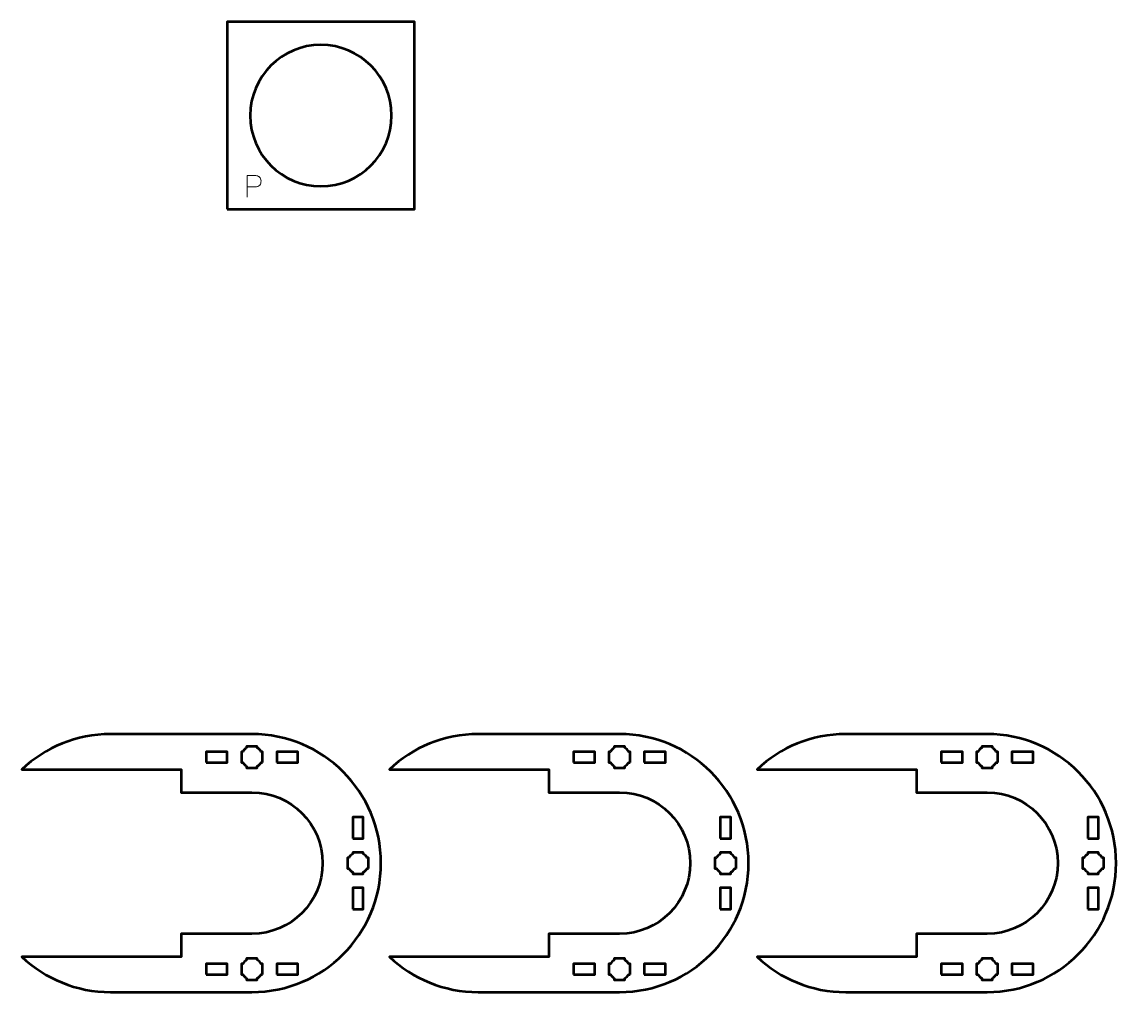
# Model space of a CAD drawing. Header units: centimetres. Extents: x -211 to 242, y -245 to 228.
# Drawn here: x -62.46 to -31.5, y -154.8 to -127.35 of the extents above; entities that cross this region are included whole.
import ezdxf

# ---------------------------------------------------------------- set-up
doc = ezdxf.new("R2010")
doc.units = ezdxf.units.CM
doc.header["$MEASUREMENT"] = 0
doc.layers.add('Layer 1', color=7, linetype='Continuous')

msp = doc.modelspace()

# ---------------------------------------------------------------- linework, layer by layer
at = {"layer": 'Layer 1', "color": 250, "lineweight": 53}
msp.add_lwpolyline([(-56.65002, -132.65002), (-51.35002, -132.65002), (-51.35002, -127.35002), (-56.65002, -127.35002), (-56.65002, -132.65002)], close=True, dxfattribs=at)
for points, knots in [([(-54.00001, -128), (-52.89562, -128), (-52, -128.89563), (-52, -130.00001), (-52, -130.00001), (-52, -131.1044), (-52.89562, -132.00001), (-54.00001, -132.00001), (-54.00001, -132.00001), (-55.10439, -132.00001), (-56, -131.1044), (-56, -130.00001), (-56, -130.00001), (-56, -128.89563), (-55.10439, -128), (-54.00001, -128)], [0, 0, 0, 0, 0.25, 0.25, 0.25, 0.25, 0.5, 0.5, 0.5, 0.5, 0.75, 0.75, 0.75, 0.75, 1, 1, 1, 1]), ([(-55.94999, -147.49999), (-53.93451, -147.49999), (-52.3, -149.13449), (-52.3, -151.14996), (-52.3, -151.14996), (-52.3, -153.16548), (-53.93451, -154.79999), (-55.94999, -154.79999), (-55.94999, -154.79999), (-55.94999, -154.79999), (-59.94997, -154.79999), (-59.94997, -154.79999), (-59.94997, -154.79999), (-60.92201, -154.79999), (-61.80535, -154.41973), (-62.45954, -153.79999), (-62.45954, -153.79999), (-62.45954, -153.79999), (-57.95, -153.79999), (-57.95, -153.79999), (-57.95, -153.79999), (-57.95, -153.79999), (-57.95, -153.14999), (-57.95, -153.14999), (-57.95, -153.14999), (-57.95, -153.14999), (-55.95001, -153.15), (-55.95001, -153.15), (-55.95001, -153.15), (-54.84562, -153.15001), (-53.95002, -152.25441), (-53.95002, -151.15), (-53.95002, -151.15), (-53.95003, -150.04561), (-54.84562, -149.15002), (-55.95, -149.15), (-55.95, -149.15), (-55.95, -149.15), (-57.95, -149.14999), (-57.95, -149.14999), (-57.95, -149.14999), (-57.95, -149.14999), (-57.95, -148.49999), (-57.95, -148.49999), (-57.95, -148.49999), (-57.95, -148.49999), (-62.45955, -148.49999), (-62.45955, -148.49999), (-62.45955, -148.49999), (-61.80536, -147.88026), (-60.92202, -147.49999), (-59.94997, -147.49999), (-59.94997, -147.49999), (-59.94997, -147.49999), (-55.94999, -147.49999), (-55.94999, -147.49999)], [0, 0, 0, 0, 0.07142857, 0.07142857, 0.07142857, 0.07142857, 0.14285714, 0.14285714, 0.14285714, 0.14285714, 0.21428571, 0.21428571, 0.21428571, 0.21428571, 0.28571429, 0.28571429, 0.28571429, 0.28571429, 0.35714286, 0.35714286, 0.35714286, 0.35714286, 0.42857143, 0.42857143, 0.42857143, 0.42857143, 0.5, 0.5, 0.5, 0.5, 0.57142857, 0.57142857, 0.57142857, 0.57142857, 0.64285714, 0.64285714, 0.64285714, 0.64285714, 0.71428571, 0.71428571, 0.71428571, 0.71428571, 0.78571429, 0.78571429, 0.78571429, 0.78571429, 0.85714286, 0.85714286, 0.85714286, 0.85714286, 0.92857143, 0.92857143, 0.92857143, 0.92857143, 1, 1, 1, 1]), ([(-45.54999, -147.49999), (-43.53451, -147.49999), (-41.9, -149.13449), (-41.9, -151.14996), (-41.9, -151.14996), (-41.9, -153.16548), (-43.53451, -154.79999), (-45.54999, -154.79999), (-45.54999, -154.79999), (-45.54999, -154.79999), (-49.54997, -154.79999), (-49.54997, -154.79999), (-49.54997, -154.79999), (-50.52201, -154.79999), (-51.40535, -154.41973), (-52.05954, -153.79999), (-52.05954, -153.79999), (-52.05954, -153.79999), (-47.55, -153.79999), (-47.55, -153.79999), (-47.55, -153.79999), (-47.55, -153.79999), (-47.55, -153.14999), (-47.55, -153.14999), (-47.55, -153.14999), (-47.55, -153.14999), (-45.55001, -153.15), (-45.55001, -153.15), (-45.55001, -153.15), (-44.44562, -153.15001), (-43.55002, -152.25441), (-43.55002, -151.15), (-43.55002, -151.15), (-43.55003, -150.04561), (-44.44562, -149.15002), (-45.55, -149.15), (-45.55, -149.15), (-45.55, -149.15), (-47.55, -149.14999), (-47.55, -149.14999), (-47.55, -149.14999), (-47.55, -149.14999), (-47.55, -148.49999), (-47.55, -148.49999), (-47.55, -148.49999), (-47.55, -148.49999), (-52.05955, -148.49999), (-52.05955, -148.49999), (-52.05955, -148.49999), (-51.40536, -147.88026), (-50.52202, -147.49999), (-49.54997, -147.49999), (-49.54997, -147.49999), (-49.54997, -147.49999), (-45.54999, -147.49999), (-45.54999, -147.49999)], [0, 0, 0, 0, 0.07142857, 0.07142857, 0.07142857, 0.07142857, 0.14285714, 0.14285714, 0.14285714, 0.14285714, 0.21428571, 0.21428571, 0.21428571, 0.21428571, 0.28571429, 0.28571429, 0.28571429, 0.28571429, 0.35714286, 0.35714286, 0.35714286, 0.35714286, 0.42857143, 0.42857143, 0.42857143, 0.42857143, 0.5, 0.5, 0.5, 0.5, 0.57142857, 0.57142857, 0.57142857, 0.57142857, 0.64285714, 0.64285714, 0.64285714, 0.64285714, 0.71428571, 0.71428571, 0.71428571, 0.71428571, 0.78571429, 0.78571429, 0.78571429, 0.78571429, 0.85714286, 0.85714286, 0.85714286, 0.85714286, 0.92857143, 0.92857143, 0.92857143, 0.92857143, 1, 1, 1, 1]), ([(-35.14999, -147.49999), (-33.13451, -147.49999), (-31.5, -149.13449), (-31.5, -151.14996), (-31.5, -151.14996), (-31.5, -153.16548), (-33.13451, -154.79999), (-35.14999, -154.79999), (-35.14999, -154.79999), (-35.14999, -154.79999), (-39.14997, -154.79999), (-39.14997, -154.79999), (-39.14997, -154.79999), (-40.12201, -154.79999), (-41.00535, -154.41973), (-41.65954, -153.79999), (-41.65954, -153.79999), (-41.65954, -153.79999), (-37.15, -153.79999), (-37.15, -153.79999), (-37.15, -153.79999), (-37.15, -153.79999), (-37.15, -153.14999), (-37.15, -153.14999), (-37.15, -153.14999), (-37.15, -153.14999), (-35.15001, -153.15), (-35.15001, -153.15), (-35.15001, -153.15), (-34.04562, -153.15001), (-33.15002, -152.25441), (-33.15002, -151.15), (-33.15002, -151.15), (-33.15003, -150.04561), (-34.04562, -149.15002), (-35.15, -149.15), (-35.15, -149.15), (-35.15, -149.15), (-37.15, -149.14999), (-37.15, -149.14999), (-37.15, -149.14999), (-37.15, -149.14999), (-37.15, -148.49999), (-37.15, -148.49999), (-37.15, -148.49999), (-37.15, -148.49999), (-41.65955, -148.49999), (-41.65955, -148.49999), (-41.65955, -148.49999), (-41.00536, -147.88026), (-40.12202, -147.49999), (-39.14997, -147.49999), (-39.14997, -147.49999), (-39.14997, -147.49999), (-35.14999, -147.49999), (-35.14999, -147.49999)], [0, 0, 0, 0, 0.07142857, 0.07142857, 0.07142857, 0.07142857, 0.14285714, 0.14285714, 0.14285714, 0.14285714, 0.21428571, 0.21428571, 0.21428571, 0.21428571, 0.28571429, 0.28571429, 0.28571429, 0.28571429, 0.35714286, 0.35714286, 0.35714286, 0.35714286, 0.42857143, 0.42857143, 0.42857143, 0.42857143, 0.5, 0.5, 0.5, 0.5, 0.57142857, 0.57142857, 0.57142857, 0.57142857, 0.64285714, 0.64285714, 0.64285714, 0.64285714, 0.71428571, 0.71428571, 0.71428571, 0.71428571, 0.78571429, 0.78571429, 0.78571429, 0.78571429, 0.85714286, 0.85714286, 0.85714286, 0.85714286, 0.92857143, 0.92857143, 0.92857143, 0.92857143, 1, 1, 1, 1]), ([(-55.64996, -148.3), (-55.64996, -148.3), (-55.69014, -148.3), (-55.69014, -148.3), (-55.69014, -148.3), (-55.71647, -148.34554), (-55.75442, -148.3835), (-55.79995, -148.40985), (-55.79995, -148.40985), (-55.79995, -148.40985), (-55.79995, -148.45), (-55.79995, -148.45), (-55.79995, -148.45), (-55.79995, -148.45), (-55.94847, -148.45), (-55.94847, -148.45), (-55.94847, -148.45), (-55.94847, -148.45), (-55.95002, -148.45002), (-55.95002, -148.45002), (-55.95002, -148.45002), (-55.95002, -148.45002), (-55.95157, -148.45), (-55.95157, -148.45), (-55.95157, -148.45), (-55.95157, -148.45), (-56.09996, -148.45), (-56.09996, -148.45), (-56.09996, -148.45), (-56.09996, -148.45), (-56.09996, -148.4099), (-56.09996, -148.4099), (-56.09996, -148.4099), (-56.14553, -148.38355), (-56.18353, -148.34556), (-56.20989, -148.3), (-56.20989, -148.3), (-56.20989, -148.3), (-56.24997, -148.3), (-56.24997, -148.3), (-56.24997, -148.3), (-56.24997, -148.3), (-56.24997, -148.15466), (-56.24997, -148.15466), (-56.24997, -148.15466), (-56.24997, -148.15466), (-56.25003, -148.15002), (-56.25003, -148.15002), (-56.25003, -148.15002), (-56.25003, -148.15002), (-56.24997, -148.14537), (-56.24997, -148.14537), (-56.24997, -148.14537), (-56.24997, -148.14537), (-56.24997, -147.99999), (-56.24997, -147.99999), (-56.24997, -147.99999), (-56.24997, -147.99999), (-56.20989, -147.99999), (-56.20989, -147.99999), (-56.20989, -147.99999), (-56.18353, -147.95442), (-56.14553, -147.91645), (-56.09996, -147.89011), (-56.09996, -147.89011), (-56.09996, -147.89011), (-56.09996, -147.84999), (-56.09996, -147.84999), (-56.09996, -147.84999), (-56.09996, -147.84999), (-55.79995, -147.84999), (-55.79995, -147.84999), (-55.79995, -147.84999), (-55.79995, -147.84999), (-55.79995, -147.89016), (-55.79995, -147.89016), (-55.79995, -147.89016), (-55.75442, -147.9165), (-55.71647, -147.95446), (-55.69014, -147.99999), (-55.69014, -147.99999), (-55.69014, -147.99999), (-55.64996, -147.99999), (-55.64996, -147.99999), (-55.64996, -147.99999), (-55.64996, -147.99999), (-55.64996, -148.3), (-55.64996, -148.3)], [0, 0, 0, 0, 0.04545455, 0.04545455, 0.04545455, 0.04545455, 0.09090909, 0.09090909, 0.09090909, 0.09090909, 0.13636364, 0.13636364, 0.13636364, 0.13636364, 0.18181818, 0.18181818, 0.18181818, 0.18181818, 0.22727273, 0.22727273, 0.22727273, 0.22727273, 0.27272727, 0.27272727, 0.27272727, 0.27272727, 0.31818182, 0.31818182, 0.31818182, 0.31818182, 0.36363636, 0.36363636, 0.36363636, 0.36363636, 0.40909091, 0.40909091, 0.40909091, 0.40909091, 0.45454545, 0.45454545, 0.45454545, 0.45454545, 0.5, 0.5, 0.5, 0.5, 0.54545455, 0.54545455, 0.54545455, 0.54545455, 0.59090909, 0.59090909, 0.59090909, 0.59090909, 0.63636364, 0.63636364, 0.63636364, 0.63636364, 0.68181818, 0.68181818, 0.68181818, 0.68181818, 0.72727273, 0.72727273, 0.72727273, 0.72727273, 0.77272727, 0.77272727, 0.77272727, 0.77272727, 0.81818182, 0.81818182, 0.81818182, 0.81818182, 0.86363636, 0.86363636, 0.86363636, 0.86363636, 0.90909091, 0.90909091, 0.90909091, 0.90909091, 0.95454545, 0.95454545, 0.95454545, 0.95454545, 1, 1, 1, 1]), ([(-45.24996, -148.3), (-45.24996, -148.3), (-45.29014, -148.3), (-45.29014, -148.3), (-45.29014, -148.3), (-45.31647, -148.34554), (-45.35442, -148.3835), (-45.39995, -148.40985), (-45.39995, -148.40985), (-45.39995, -148.40985), (-45.39995, -148.45), (-45.39995, -148.45), (-45.39995, -148.45), (-45.39995, -148.45), (-45.54847, -148.45), (-45.54847, -148.45), (-45.54847, -148.45), (-45.54847, -148.45), (-45.55002, -148.45002), (-45.55002, -148.45002), (-45.55002, -148.45002), (-45.55002, -148.45002), (-45.55157, -148.45), (-45.55157, -148.45), (-45.55157, -148.45), (-45.55157, -148.45), (-45.69996, -148.45), (-45.69996, -148.45), (-45.69996, -148.45), (-45.69996, -148.45), (-45.69996, -148.4099), (-45.69996, -148.4099), (-45.69996, -148.4099), (-45.74553, -148.38355), (-45.78353, -148.34556), (-45.80989, -148.3), (-45.80989, -148.3), (-45.80989, -148.3), (-45.84997, -148.3), (-45.84997, -148.3), (-45.84997, -148.3), (-45.84997, -148.3), (-45.84997, -148.15466), (-45.84997, -148.15466), (-45.84997, -148.15466), (-45.84997, -148.15466), (-45.85003, -148.15002), (-45.85003, -148.15002), (-45.85003, -148.15002), (-45.85003, -148.15002), (-45.84997, -148.14537), (-45.84997, -148.14537), (-45.84997, -148.14537), (-45.84997, -148.14537), (-45.84997, -147.99999), (-45.84997, -147.99999), (-45.84997, -147.99999), (-45.84997, -147.99999), (-45.80989, -147.99999), (-45.80989, -147.99999), (-45.80989, -147.99999), (-45.78353, -147.95442), (-45.74553, -147.91645), (-45.69996, -147.89011), (-45.69996, -147.89011), (-45.69996, -147.89011), (-45.69996, -147.84999), (-45.69996, -147.84999), (-45.69996, -147.84999), (-45.69996, -147.84999), (-45.39995, -147.84999), (-45.39995, -147.84999), (-45.39995, -147.84999), (-45.39995, -147.84999), (-45.39995, -147.89016), (-45.39995, -147.89016), (-45.39995, -147.89016), (-45.35442, -147.9165), (-45.31647, -147.95446), (-45.29014, -147.99999), (-45.29014, -147.99999), (-45.29014, -147.99999), (-45.24996, -147.99999), (-45.24996, -147.99999), (-45.24996, -147.99999), (-45.24996, -147.99999), (-45.24996, -148.3), (-45.24996, -148.3)], [0, 0, 0, 0, 0.04545455, 0.04545455, 0.04545455, 0.04545455, 0.09090909, 0.09090909, 0.09090909, 0.09090909, 0.13636364, 0.13636364, 0.13636364, 0.13636364, 0.18181818, 0.18181818, 0.18181818, 0.18181818, 0.22727273, 0.22727273, 0.22727273, 0.22727273, 0.27272727, 0.27272727, 0.27272727, 0.27272727, 0.31818182, 0.31818182, 0.31818182, 0.31818182, 0.36363636, 0.36363636, 0.36363636, 0.36363636, 0.40909091, 0.40909091, 0.40909091, 0.40909091, 0.45454545, 0.45454545, 0.45454545, 0.45454545, 0.5, 0.5, 0.5, 0.5, 0.54545455, 0.54545455, 0.54545455, 0.54545455, 0.59090909, 0.59090909, 0.59090909, 0.59090909, 0.63636364, 0.63636364, 0.63636364, 0.63636364, 0.68181818, 0.68181818, 0.68181818, 0.68181818, 0.72727273, 0.72727273, 0.72727273, 0.72727273, 0.77272727, 0.77272727, 0.77272727, 0.77272727, 0.81818182, 0.81818182, 0.81818182, 0.81818182, 0.86363636, 0.86363636, 0.86363636, 0.86363636, 0.90909091, 0.90909091, 0.90909091, 0.90909091, 0.95454545, 0.95454545, 0.95454545, 0.95454545, 1, 1, 1, 1]), ([(-34.84996, -148.3), (-34.84996, -148.3), (-34.89014, -148.3), (-34.89014, -148.3), (-34.89014, -148.3), (-34.91647, -148.34554), (-34.95442, -148.3835), (-34.99995, -148.40985), (-34.99995, -148.40985), (-34.99995, -148.40985), (-34.99995, -148.45), (-34.99995, -148.45), (-34.99995, -148.45), (-34.99995, -148.45), (-35.14847, -148.45), (-35.14847, -148.45), (-35.14847, -148.45), (-35.14847, -148.45), (-35.15002, -148.45002), (-35.15002, -148.45002), (-35.15002, -148.45002), (-35.15002, -148.45002), (-35.15157, -148.45), (-35.15157, -148.45), (-35.15157, -148.45), (-35.15157, -148.45), (-35.29996, -148.45), (-35.29996, -148.45), (-35.29996, -148.45), (-35.29996, -148.45), (-35.29996, -148.4099), (-35.29996, -148.4099), (-35.29996, -148.4099), (-35.34553, -148.38355), (-35.38353, -148.34556), (-35.40989, -148.3), (-35.40989, -148.3), (-35.40989, -148.3), (-35.44997, -148.3), (-35.44997, -148.3), (-35.44997, -148.3), (-35.44997, -148.3), (-35.44997, -148.15466), (-35.44997, -148.15466), (-35.44997, -148.15466), (-35.44997, -148.15466), (-35.45003, -148.15002), (-35.45003, -148.15002), (-35.45003, -148.15002), (-35.45003, -148.15002), (-35.44997, -148.14537), (-35.44997, -148.14537), (-35.44997, -148.14537), (-35.44997, -148.14537), (-35.44997, -147.99999), (-35.44997, -147.99999), (-35.44997, -147.99999), (-35.44997, -147.99999), (-35.40989, -147.99999), (-35.40989, -147.99999), (-35.40989, -147.99999), (-35.38353, -147.95442), (-35.34553, -147.91645), (-35.29996, -147.89011), (-35.29996, -147.89011), (-35.29996, -147.89011), (-35.29996, -147.84999), (-35.29996, -147.84999), (-35.29996, -147.84999), (-35.29996, -147.84999), (-34.99995, -147.84999), (-34.99995, -147.84999), (-34.99995, -147.84999), (-34.99995, -147.84999), (-34.99995, -147.89016), (-34.99995, -147.89016), (-34.99995, -147.89016), (-34.95442, -147.9165), (-34.91647, -147.95446), (-34.89014, -147.99999), (-34.89014, -147.99999), (-34.89014, -147.99999), (-34.84996, -147.99999), (-34.84996, -147.99999), (-34.84996, -147.99999), (-34.84996, -147.99999), (-34.84996, -148.3), (-34.84996, -148.3)], [0, 0, 0, 0, 0.04545455, 0.04545455, 0.04545455, 0.04545455, 0.09090909, 0.09090909, 0.09090909, 0.09090909, 0.13636364, 0.13636364, 0.13636364, 0.13636364, 0.18181818, 0.18181818, 0.18181818, 0.18181818, 0.22727273, 0.22727273, 0.22727273, 0.22727273, 0.27272727, 0.27272727, 0.27272727, 0.27272727, 0.31818182, 0.31818182, 0.31818182, 0.31818182, 0.36363636, 0.36363636, 0.36363636, 0.36363636, 0.40909091, 0.40909091, 0.40909091, 0.40909091, 0.45454545, 0.45454545, 0.45454545, 0.45454545, 0.5, 0.5, 0.5, 0.5, 0.54545455, 0.54545455, 0.54545455, 0.54545455, 0.59090909, 0.59090909, 0.59090909, 0.59090909, 0.63636364, 0.63636364, 0.63636364, 0.63636364, 0.68181818, 0.68181818, 0.68181818, 0.68181818, 0.72727273, 0.72727273, 0.72727273, 0.72727273, 0.77272727, 0.77272727, 0.77272727, 0.77272727, 0.81818182, 0.81818182, 0.81818182, 0.81818182, 0.86363636, 0.86363636, 0.86363636, 0.86363636, 0.90909091, 0.90909091, 0.90909091, 0.90909091, 0.95454545, 0.95454545, 0.95454545, 0.95454545, 1, 1, 1, 1]), ([(-57.25001, -148.30008), (-57.25001, -148.30008), (-57.25001, -148.00008), (-57.25001, -148.00008), (-57.25001, -148.00008), (-57.25001, -148.00008), (-56.65, -148.00008), (-56.65, -148.00008), (-56.65, -148.00008), (-56.65, -148.00008), (-56.65, -148.30008), (-56.65, -148.30008), (-56.65, -148.30008), (-56.65, -148.30008), (-57.25001, -148.30008), (-57.25001, -148.30008)], [0, 0, 0, 0, 0.25, 0.25, 0.25, 0.25, 0.5, 0.5, 0.5, 0.5, 0.75, 0.75, 0.75, 0.75, 1, 1, 1, 1]), ([(-55.25004, -148.30008), (-55.25004, -148.30008), (-55.25004, -148.00008), (-55.25004, -148.00008), (-55.25004, -148.00008), (-55.25004, -148.00008), (-54.65004, -148.00008), (-54.65004, -148.00008), (-54.65004, -148.00008), (-54.65004, -148.00008), (-54.65004, -148.30008), (-54.65004, -148.30008), (-54.65004, -148.30008), (-54.65004, -148.30008), (-55.25004, -148.30008), (-55.25004, -148.30008)], [0, 0, 0, 0, 0.25, 0.25, 0.25, 0.25, 0.5, 0.5, 0.5, 0.5, 0.75, 0.75, 0.75, 0.75, 1, 1, 1, 1]), ([(-46.85001, -148.30008), (-46.85001, -148.30008), (-46.85001, -148.00008), (-46.85001, -148.00008), (-46.85001, -148.00008), (-46.85001, -148.00008), (-46.25, -148.00008), (-46.25, -148.00008), (-46.25, -148.00008), (-46.25, -148.00008), (-46.25, -148.30008), (-46.25, -148.30008), (-46.25, -148.30008), (-46.25, -148.30008), (-46.85001, -148.30008), (-46.85001, -148.30008)], [0, 0, 0, 0, 0.25, 0.25, 0.25, 0.25, 0.5, 0.5, 0.5, 0.5, 0.75, 0.75, 0.75, 0.75, 1, 1, 1, 1]), ([(-44.85004, -148.30008), (-44.85004, -148.30008), (-44.85004, -148.00008), (-44.85004, -148.00008), (-44.85004, -148.00008), (-44.85004, -148.00008), (-44.25004, -148.00008), (-44.25004, -148.00008), (-44.25004, -148.00008), (-44.25004, -148.00008), (-44.25004, -148.30008), (-44.25004, -148.30008), (-44.25004, -148.30008), (-44.25004, -148.30008), (-44.85004, -148.30008), (-44.85004, -148.30008)], [0, 0, 0, 0, 0.25, 0.25, 0.25, 0.25, 0.5, 0.5, 0.5, 0.5, 0.75, 0.75, 0.75, 0.75, 1, 1, 1, 1]), ([(-36.45001, -148.30008), (-36.45001, -148.30008), (-36.45001, -148.00008), (-36.45001, -148.00008), (-36.45001, -148.00008), (-36.45001, -148.00008), (-35.85, -148.00008), (-35.85, -148.00008), (-35.85, -148.00008), (-35.85, -148.00008), (-35.85, -148.30008), (-35.85, -148.30008), (-35.85, -148.30008), (-35.85, -148.30008), (-36.45001, -148.30008), (-36.45001, -148.30008)], [0, 0, 0, 0, 0.25, 0.25, 0.25, 0.25, 0.5, 0.5, 0.5, 0.5, 0.75, 0.75, 0.75, 0.75, 1, 1, 1, 1]), ([(-34.45004, -148.30008), (-34.45004, -148.30008), (-34.45004, -148.00008), (-34.45004, -148.00008), (-34.45004, -148.00008), (-34.45004, -148.00008), (-33.85004, -148.00008), (-33.85004, -148.00008), (-33.85004, -148.00008), (-33.85004, -148.00008), (-33.85004, -148.30008), (-33.85004, -148.30008), (-33.85004, -148.30008), (-33.85004, -148.30008), (-34.45004, -148.30008), (-34.45004, -148.30008)], [0, 0, 0, 0, 0.25, 0.25, 0.25, 0.25, 0.5, 0.5, 0.5, 0.5, 0.75, 0.75, 0.75, 0.75, 1, 1, 1, 1]), ([(-53.10009, -150.45003), (-53.10009, -150.45003), (-53.10009, -149.85003), (-53.10009, -149.85003), (-53.10009, -149.85003), (-53.10009, -149.85003), (-52.80009, -149.85003), (-52.80009, -149.85003), (-52.80009, -149.85003), (-52.80009, -149.85003), (-52.80009, -150.45003), (-52.80009, -150.45003), (-52.80009, -150.45003), (-52.80009, -150.45003), (-53.10009, -150.45003), (-53.10009, -150.45003)], [0, 0, 0, 0, 0.25, 0.25, 0.25, 0.25, 0.5, 0.5, 0.5, 0.5, 0.75, 0.75, 0.75, 0.75, 1, 1, 1, 1]), ([(-42.70009, -150.45003), (-42.70009, -150.45003), (-42.70009, -149.85003), (-42.70009, -149.85003), (-42.70009, -149.85003), (-42.70009, -149.85003), (-42.40009, -149.85003), (-42.40009, -149.85003), (-42.40009, -149.85003), (-42.40009, -149.85003), (-42.40009, -150.45003), (-42.40009, -150.45003), (-42.40009, -150.45003), (-42.40009, -150.45003), (-42.70009, -150.45003), (-42.70009, -150.45003)], [0, 0, 0, 0, 0.25, 0.25, 0.25, 0.25, 0.5, 0.5, 0.5, 0.5, 0.75, 0.75, 0.75, 0.75, 1, 1, 1, 1]), ([(-32.30009, -150.45003), (-32.30009, -150.45003), (-32.30009, -149.85003), (-32.30009, -149.85003), (-32.30009, -149.85003), (-32.30009, -149.85003), (-32.00009, -149.85003), (-32.00009, -149.85003), (-32.00009, -149.85003), (-32.00009, -149.85003), (-32.00009, -150.45003), (-32.00009, -150.45003), (-32.00009, -150.45003), (-32.00009, -150.45003), (-32.30009, -150.45003), (-32.30009, -150.45003)], [0, 0, 0, 0, 0.25, 0.25, 0.25, 0.25, 0.5, 0.5, 0.5, 0.5, 0.75, 0.75, 0.75, 0.75, 1, 1, 1, 1]), ([(-52.64996, -151.3), (-52.64996, -151.3), (-52.69014, -151.3), (-52.69014, -151.3), (-52.69014, -151.3), (-52.71647, -151.34554), (-52.75442, -151.3835), (-52.79995, -151.40985), (-52.79995, -151.40985), (-52.79995, -151.40985), (-52.79995, -151.45), (-52.79995, -151.45), (-52.79995, -151.45), (-52.79995, -151.45), (-52.94847, -151.45), (-52.94847, -151.45), (-52.94847, -151.45), (-52.94847, -151.45), (-52.95002, -151.45002), (-52.95002, -151.45002), (-52.95002, -151.45002), (-52.95002, -151.45002), (-52.95157, -151.45), (-52.95157, -151.45), (-52.95157, -151.45), (-52.95157, -151.45), (-53.09996, -151.45), (-53.09996, -151.45), (-53.09996, -151.45), (-53.09996, -151.45), (-53.09996, -151.4099), (-53.09996, -151.4099), (-53.09996, -151.4099), (-53.14553, -151.38355), (-53.18353, -151.34556), (-53.20989, -151.3), (-53.20989, -151.3), (-53.20989, -151.3), (-53.24997, -151.3), (-53.24997, -151.3), (-53.24997, -151.3), (-53.24997, -151.3), (-53.24997, -151.15466), (-53.24997, -151.15466), (-53.24997, -151.15466), (-53.24997, -151.15466), (-53.25003, -151.15002), (-53.25003, -151.15002), (-53.25003, -151.15002), (-53.25003, -151.15002), (-53.24997, -151.14537), (-53.24997, -151.14537), (-53.24997, -151.14537), (-53.24997, -151.14537), (-53.24997, -150.99999), (-53.24997, -150.99999), (-53.24997, -150.99999), (-53.24997, -150.99999), (-53.20989, -150.99999), (-53.20989, -150.99999), (-53.20989, -150.99999), (-53.18353, -150.95442), (-53.14553, -150.91645), (-53.09996, -150.89011), (-53.09996, -150.89011), (-53.09996, -150.89011), (-53.09996, -150.84999), (-53.09996, -150.84999), (-53.09996, -150.84999), (-53.09996, -150.84999), (-52.79995, -150.84999), (-52.79995, -150.84999), (-52.79995, -150.84999), (-52.79995, -150.84999), (-52.79995, -150.89016), (-52.79995, -150.89016), (-52.79995, -150.89016), (-52.75442, -150.9165), (-52.71647, -150.95446), (-52.69014, -150.99999), (-52.69014, -150.99999), (-52.69014, -150.99999), (-52.64996, -150.99999), (-52.64996, -150.99999), (-52.64996, -150.99999), (-52.64996, -150.99999), (-52.64996, -151.3), (-52.64996, -151.3)], [0, 0, 0, 0, 0.04545455, 0.04545455, 0.04545455, 0.04545455, 0.09090909, 0.09090909, 0.09090909, 0.09090909, 0.13636364, 0.13636364, 0.13636364, 0.13636364, 0.18181818, 0.18181818, 0.18181818, 0.18181818, 0.22727273, 0.22727273, 0.22727273, 0.22727273, 0.27272727, 0.27272727, 0.27272727, 0.27272727, 0.31818182, 0.31818182, 0.31818182, 0.31818182, 0.36363636, 0.36363636, 0.36363636, 0.36363636, 0.40909091, 0.40909091, 0.40909091, 0.40909091, 0.45454545, 0.45454545, 0.45454545, 0.45454545, 0.5, 0.5, 0.5, 0.5, 0.54545455, 0.54545455, 0.54545455, 0.54545455, 0.59090909, 0.59090909, 0.59090909, 0.59090909, 0.63636364, 0.63636364, 0.63636364, 0.63636364, 0.68181818, 0.68181818, 0.68181818, 0.68181818, 0.72727273, 0.72727273, 0.72727273, 0.72727273, 0.77272727, 0.77272727, 0.77272727, 0.77272727, 0.81818182, 0.81818182, 0.81818182, 0.81818182, 0.86363636, 0.86363636, 0.86363636, 0.86363636, 0.90909091, 0.90909091, 0.90909091, 0.90909091, 0.95454545, 0.95454545, 0.95454545, 0.95454545, 1, 1, 1, 1]), ([(-42.24996, -151.3), (-42.24996, -151.3), (-42.29014, -151.3), (-42.29014, -151.3), (-42.29014, -151.3), (-42.31647, -151.34554), (-42.35442, -151.3835), (-42.39995, -151.40985), (-42.39995, -151.40985), (-42.39995, -151.40985), (-42.39995, -151.45), (-42.39995, -151.45), (-42.39995, -151.45), (-42.39995, -151.45), (-42.54847, -151.45), (-42.54847, -151.45), (-42.54847, -151.45), (-42.54847, -151.45), (-42.55002, -151.45002), (-42.55002, -151.45002), (-42.55002, -151.45002), (-42.55002, -151.45002), (-42.55157, -151.45), (-42.55157, -151.45), (-42.55157, -151.45), (-42.55157, -151.45), (-42.69996, -151.45), (-42.69996, -151.45), (-42.69996, -151.45), (-42.69996, -151.45), (-42.69996, -151.4099), (-42.69996, -151.4099), (-42.69996, -151.4099), (-42.74553, -151.38355), (-42.78353, -151.34556), (-42.80989, -151.3), (-42.80989, -151.3), (-42.80989, -151.3), (-42.84997, -151.3), (-42.84997, -151.3), (-42.84997, -151.3), (-42.84997, -151.3), (-42.84997, -151.15466), (-42.84997, -151.15466), (-42.84997, -151.15466), (-42.84997, -151.15466), (-42.85003, -151.15002), (-42.85003, -151.15002), (-42.85003, -151.15002), (-42.85003, -151.15002), (-42.84997, -151.14537), (-42.84997, -151.14537), (-42.84997, -151.14537), (-42.84997, -151.14537), (-42.84997, -150.99999), (-42.84997, -150.99999), (-42.84997, -150.99999), (-42.84997, -150.99999), (-42.80989, -150.99999), (-42.80989, -150.99999), (-42.80989, -150.99999), (-42.78353, -150.95442), (-42.74553, -150.91645), (-42.69996, -150.89011), (-42.69996, -150.89011), (-42.69996, -150.89011), (-42.69996, -150.84999), (-42.69996, -150.84999), (-42.69996, -150.84999), (-42.69996, -150.84999), (-42.39995, -150.84999), (-42.39995, -150.84999), (-42.39995, -150.84999), (-42.39995, -150.84999), (-42.39995, -150.89016), (-42.39995, -150.89016), (-42.39995, -150.89016), (-42.35442, -150.9165), (-42.31647, -150.95446), (-42.29014, -150.99999), (-42.29014, -150.99999), (-42.29014, -150.99999), (-42.24996, -150.99999), (-42.24996, -150.99999), (-42.24996, -150.99999), (-42.24996, -150.99999), (-42.24996, -151.3), (-42.24996, -151.3)], [0, 0, 0, 0, 0.04545455, 0.04545455, 0.04545455, 0.04545455, 0.09090909, 0.09090909, 0.09090909, 0.09090909, 0.13636364, 0.13636364, 0.13636364, 0.13636364, 0.18181818, 0.18181818, 0.18181818, 0.18181818, 0.22727273, 0.22727273, 0.22727273, 0.22727273, 0.27272727, 0.27272727, 0.27272727, 0.27272727, 0.31818182, 0.31818182, 0.31818182, 0.31818182, 0.36363636, 0.36363636, 0.36363636, 0.36363636, 0.40909091, 0.40909091, 0.40909091, 0.40909091, 0.45454545, 0.45454545, 0.45454545, 0.45454545, 0.5, 0.5, 0.5, 0.5, 0.54545455, 0.54545455, 0.54545455, 0.54545455, 0.59090909, 0.59090909, 0.59090909, 0.59090909, 0.63636364, 0.63636364, 0.63636364, 0.63636364, 0.68181818, 0.68181818, 0.68181818, 0.68181818, 0.72727273, 0.72727273, 0.72727273, 0.72727273, 0.77272727, 0.77272727, 0.77272727, 0.77272727, 0.81818182, 0.81818182, 0.81818182, 0.81818182, 0.86363636, 0.86363636, 0.86363636, 0.86363636, 0.90909091, 0.90909091, 0.90909091, 0.90909091, 0.95454545, 0.95454545, 0.95454545, 0.95454545, 1, 1, 1, 1]), ([(-31.84996, -151.3), (-31.84996, -151.3), (-31.89014, -151.3), (-31.89014, -151.3), (-31.89014, -151.3), (-31.91647, -151.34554), (-31.95442, -151.3835), (-31.99995, -151.40985), (-31.99995, -151.40985), (-31.99995, -151.40985), (-31.99995, -151.45), (-31.99995, -151.45), (-31.99995, -151.45), (-31.99995, -151.45), (-32.14847, -151.45), (-32.14847, -151.45), (-32.14847, -151.45), (-32.14847, -151.45), (-32.15002, -151.45002), (-32.15002, -151.45002), (-32.15002, -151.45002), (-32.15002, -151.45002), (-32.15157, -151.45), (-32.15157, -151.45), (-32.15157, -151.45), (-32.15157, -151.45), (-32.29996, -151.45), (-32.29996, -151.45), (-32.29996, -151.45), (-32.29996, -151.45), (-32.29996, -151.4099), (-32.29996, -151.4099), (-32.29996, -151.4099), (-32.34553, -151.38355), (-32.38353, -151.34556), (-32.40989, -151.3), (-32.40989, -151.3), (-32.40989, -151.3), (-32.44997, -151.3), (-32.44997, -151.3), (-32.44997, -151.3), (-32.44997, -151.3), (-32.44997, -151.15466), (-32.44997, -151.15466), (-32.44997, -151.15466), (-32.44997, -151.15466), (-32.45003, -151.15002), (-32.45003, -151.15002), (-32.45003, -151.15002), (-32.45003, -151.15002), (-32.44997, -151.14537), (-32.44997, -151.14537), (-32.44997, -151.14537), (-32.44997, -151.14537), (-32.44997, -150.99999), (-32.44997, -150.99999), (-32.44997, -150.99999), (-32.44997, -150.99999), (-32.40989, -150.99999), (-32.40989, -150.99999), (-32.40989, -150.99999), (-32.38353, -150.95442), (-32.34553, -150.91645), (-32.29996, -150.89011), (-32.29996, -150.89011), (-32.29996, -150.89011), (-32.29996, -150.84999), (-32.29996, -150.84999), (-32.29996, -150.84999), (-32.29996, -150.84999), (-31.99995, -150.84999), (-31.99995, -150.84999), (-31.99995, -150.84999), (-31.99995, -150.84999), (-31.99995, -150.89016), (-31.99995, -150.89016), (-31.99995, -150.89016), (-31.95442, -150.9165), (-31.91647, -150.95446), (-31.89014, -150.99999), (-31.89014, -150.99999), (-31.89014, -150.99999), (-31.84996, -150.99999), (-31.84996, -150.99999), (-31.84996, -150.99999), (-31.84996, -150.99999), (-31.84996, -151.3), (-31.84996, -151.3)], [0, 0, 0, 0, 0.04545455, 0.04545455, 0.04545455, 0.04545455, 0.09090909, 0.09090909, 0.09090909, 0.09090909, 0.13636364, 0.13636364, 0.13636364, 0.13636364, 0.18181818, 0.18181818, 0.18181818, 0.18181818, 0.22727273, 0.22727273, 0.22727273, 0.22727273, 0.27272727, 0.27272727, 0.27272727, 0.27272727, 0.31818182, 0.31818182, 0.31818182, 0.31818182, 0.36363636, 0.36363636, 0.36363636, 0.36363636, 0.40909091, 0.40909091, 0.40909091, 0.40909091, 0.45454545, 0.45454545, 0.45454545, 0.45454545, 0.5, 0.5, 0.5, 0.5, 0.54545455, 0.54545455, 0.54545455, 0.54545455, 0.59090909, 0.59090909, 0.59090909, 0.59090909, 0.63636364, 0.63636364, 0.63636364, 0.63636364, 0.68181818, 0.68181818, 0.68181818, 0.68181818, 0.72727273, 0.72727273, 0.72727273, 0.72727273, 0.77272727, 0.77272727, 0.77272727, 0.77272727, 0.81818182, 0.81818182, 0.81818182, 0.81818182, 0.86363636, 0.86363636, 0.86363636, 0.86363636, 0.90909091, 0.90909091, 0.90909091, 0.90909091, 0.95454545, 0.95454545, 0.95454545, 0.95454545, 1, 1, 1, 1]), ([(-53.10009, -152.45), (-53.10009, -152.45), (-53.10009, -151.84999), (-53.10009, -151.84999), (-53.10009, -151.84999), (-53.10009, -151.84999), (-52.80009, -151.84999), (-52.80009, -151.84999), (-52.80009, -151.84999), (-52.80009, -151.84999), (-52.80009, -152.45), (-52.80009, -152.45), (-52.80009, -152.45), (-52.80009, -152.45), (-53.10009, -152.45), (-53.10009, -152.45)], [0, 0, 0, 0, 0.25, 0.25, 0.25, 0.25, 0.5, 0.5, 0.5, 0.5, 0.75, 0.75, 0.75, 0.75, 1, 1, 1, 1]), ([(-42.70009, -152.45), (-42.70009, -152.45), (-42.70009, -151.84999), (-42.70009, -151.84999), (-42.70009, -151.84999), (-42.70009, -151.84999), (-42.40009, -151.84999), (-42.40009, -151.84999), (-42.40009, -151.84999), (-42.40009, -151.84999), (-42.40009, -152.45), (-42.40009, -152.45), (-42.40009, -152.45), (-42.40009, -152.45), (-42.70009, -152.45), (-42.70009, -152.45)], [0, 0, 0, 0, 0.25, 0.25, 0.25, 0.25, 0.5, 0.5, 0.5, 0.5, 0.75, 0.75, 0.75, 0.75, 1, 1, 1, 1]), ([(-32.30009, -152.45), (-32.30009, -152.45), (-32.30009, -151.84999), (-32.30009, -151.84999), (-32.30009, -151.84999), (-32.30009, -151.84999), (-32.00009, -151.84999), (-32.00009, -151.84999), (-32.00009, -151.84999), (-32.00009, -151.84999), (-32.00009, -152.45), (-32.00009, -152.45), (-32.00009, -152.45), (-32.00009, -152.45), (-32.30009, -152.45), (-32.30009, -152.45)], [0, 0, 0, 0, 0.25, 0.25, 0.25, 0.25, 0.5, 0.5, 0.5, 0.5, 0.75, 0.75, 0.75, 0.75, 1, 1, 1, 1]), ([(-55.64996, -154.3), (-55.64996, -154.3), (-55.69014, -154.3), (-55.69014, -154.3), (-55.69014, -154.3), (-55.71647, -154.34554), (-55.75442, -154.3835), (-55.79995, -154.40985), (-55.79995, -154.40985), (-55.79995, -154.40985), (-55.79995, -154.45), (-55.79995, -154.45), (-55.79995, -154.45), (-55.79995, -154.45), (-55.94847, -154.45), (-55.94847, -154.45), (-55.94847, -154.45), (-55.94847, -154.45), (-55.95002, -154.45002), (-55.95002, -154.45002), (-55.95002, -154.45002), (-55.95002, -154.45002), (-55.95157, -154.45), (-55.95157, -154.45), (-55.95157, -154.45), (-55.95157, -154.45), (-56.09996, -154.45), (-56.09996, -154.45), (-56.09996, -154.45), (-56.09996, -154.45), (-56.09996, -154.4099), (-56.09996, -154.4099), (-56.09996, -154.4099), (-56.14553, -154.38355), (-56.18353, -154.34556), (-56.20989, -154.3), (-56.20989, -154.3), (-56.20989, -154.3), (-56.24997, -154.3), (-56.24997, -154.3), (-56.24997, -154.3), (-56.24997, -154.3), (-56.24997, -154.15466), (-56.24997, -154.15466), (-56.24997, -154.15466), (-56.24997, -154.15466), (-56.25003, -154.15002), (-56.25003, -154.15002), (-56.25003, -154.15002), (-56.25003, -154.15002), (-56.24997, -154.14537), (-56.24997, -154.14537), (-56.24997, -154.14537), (-56.24997, -154.14537), (-56.24997, -153.99999), (-56.24997, -153.99999), (-56.24997, -153.99999), (-56.24997, -153.99999), (-56.20989, -153.99999), (-56.20989, -153.99999), (-56.20989, -153.99999), (-56.18353, -153.95442), (-56.14553, -153.91645), (-56.09996, -153.89011), (-56.09996, -153.89011), (-56.09996, -153.89011), (-56.09996, -153.84999), (-56.09996, -153.84999), (-56.09996, -153.84999), (-56.09996, -153.84999), (-55.79995, -153.84999), (-55.79995, -153.84999), (-55.79995, -153.84999), (-55.79995, -153.84999), (-55.79995, -153.89016), (-55.79995, -153.89016), (-55.79995, -153.89016), (-55.75442, -153.9165), (-55.71647, -153.95446), (-55.69014, -153.99999), (-55.69014, -153.99999), (-55.69014, -153.99999), (-55.64996, -153.99999), (-55.64996, -153.99999), (-55.64996, -153.99999), (-55.64996, -153.99999), (-55.64996, -154.3), (-55.64996, -154.3)], [0, 0, 0, 0, 0.04545455, 0.04545455, 0.04545455, 0.04545455, 0.09090909, 0.09090909, 0.09090909, 0.09090909, 0.13636364, 0.13636364, 0.13636364, 0.13636364, 0.18181818, 0.18181818, 0.18181818, 0.18181818, 0.22727273, 0.22727273, 0.22727273, 0.22727273, 0.27272727, 0.27272727, 0.27272727, 0.27272727, 0.31818182, 0.31818182, 0.31818182, 0.31818182, 0.36363636, 0.36363636, 0.36363636, 0.36363636, 0.40909091, 0.40909091, 0.40909091, 0.40909091, 0.45454545, 0.45454545, 0.45454545, 0.45454545, 0.5, 0.5, 0.5, 0.5, 0.54545455, 0.54545455, 0.54545455, 0.54545455, 0.59090909, 0.59090909, 0.59090909, 0.59090909, 0.63636364, 0.63636364, 0.63636364, 0.63636364, 0.68181818, 0.68181818, 0.68181818, 0.68181818, 0.72727273, 0.72727273, 0.72727273, 0.72727273, 0.77272727, 0.77272727, 0.77272727, 0.77272727, 0.81818182, 0.81818182, 0.81818182, 0.81818182, 0.86363636, 0.86363636, 0.86363636, 0.86363636, 0.90909091, 0.90909091, 0.90909091, 0.90909091, 0.95454545, 0.95454545, 0.95454545, 0.95454545, 1, 1, 1, 1]), ([(-45.24996, -154.3), (-45.24996, -154.3), (-45.29014, -154.3), (-45.29014, -154.3), (-45.29014, -154.3), (-45.31647, -154.34554), (-45.35442, -154.3835), (-45.39995, -154.40985), (-45.39995, -154.40985), (-45.39995, -154.40985), (-45.39995, -154.45), (-45.39995, -154.45), (-45.39995, -154.45), (-45.39995, -154.45), (-45.54847, -154.45), (-45.54847, -154.45), (-45.54847, -154.45), (-45.54847, -154.45), (-45.55002, -154.45002), (-45.55002, -154.45002), (-45.55002, -154.45002), (-45.55002, -154.45002), (-45.55157, -154.45), (-45.55157, -154.45), (-45.55157, -154.45), (-45.55157, -154.45), (-45.69996, -154.45), (-45.69996, -154.45), (-45.69996, -154.45), (-45.69996, -154.45), (-45.69996, -154.4099), (-45.69996, -154.4099), (-45.69996, -154.4099), (-45.74553, -154.38355), (-45.78353, -154.34556), (-45.80989, -154.3), (-45.80989, -154.3), (-45.80989, -154.3), (-45.84997, -154.3), (-45.84997, -154.3), (-45.84997, -154.3), (-45.84997, -154.3), (-45.84997, -154.15466), (-45.84997, -154.15466), (-45.84997, -154.15466), (-45.84997, -154.15466), (-45.85003, -154.15002), (-45.85003, -154.15002), (-45.85003, -154.15002), (-45.85003, -154.15002), (-45.84997, -154.14537), (-45.84997, -154.14537), (-45.84997, -154.14537), (-45.84997, -154.14537), (-45.84997, -153.99999), (-45.84997, -153.99999), (-45.84997, -153.99999), (-45.84997, -153.99999), (-45.80989, -153.99999), (-45.80989, -153.99999), (-45.80989, -153.99999), (-45.78353, -153.95442), (-45.74553, -153.91645), (-45.69996, -153.89011), (-45.69996, -153.89011), (-45.69996, -153.89011), (-45.69996, -153.84999), (-45.69996, -153.84999), (-45.69996, -153.84999), (-45.69996, -153.84999), (-45.39995, -153.84999), (-45.39995, -153.84999), (-45.39995, -153.84999), (-45.39995, -153.84999), (-45.39995, -153.89016), (-45.39995, -153.89016), (-45.39995, -153.89016), (-45.35442, -153.9165), (-45.31647, -153.95446), (-45.29014, -153.99999), (-45.29014, -153.99999), (-45.29014, -153.99999), (-45.24996, -153.99999), (-45.24996, -153.99999), (-45.24996, -153.99999), (-45.24996, -153.99999), (-45.24996, -154.3), (-45.24996, -154.3)], [0, 0, 0, 0, 0.04545455, 0.04545455, 0.04545455, 0.04545455, 0.09090909, 0.09090909, 0.09090909, 0.09090909, 0.13636364, 0.13636364, 0.13636364, 0.13636364, 0.18181818, 0.18181818, 0.18181818, 0.18181818, 0.22727273, 0.22727273, 0.22727273, 0.22727273, 0.27272727, 0.27272727, 0.27272727, 0.27272727, 0.31818182, 0.31818182, 0.31818182, 0.31818182, 0.36363636, 0.36363636, 0.36363636, 0.36363636, 0.40909091, 0.40909091, 0.40909091, 0.40909091, 0.45454545, 0.45454545, 0.45454545, 0.45454545, 0.5, 0.5, 0.5, 0.5, 0.54545455, 0.54545455, 0.54545455, 0.54545455, 0.59090909, 0.59090909, 0.59090909, 0.59090909, 0.63636364, 0.63636364, 0.63636364, 0.63636364, 0.68181818, 0.68181818, 0.68181818, 0.68181818, 0.72727273, 0.72727273, 0.72727273, 0.72727273, 0.77272727, 0.77272727, 0.77272727, 0.77272727, 0.81818182, 0.81818182, 0.81818182, 0.81818182, 0.86363636, 0.86363636, 0.86363636, 0.86363636, 0.90909091, 0.90909091, 0.90909091, 0.90909091, 0.95454545, 0.95454545, 0.95454545, 0.95454545, 1, 1, 1, 1]), ([(-34.84996, -154.3), (-34.84996, -154.3), (-34.89014, -154.3), (-34.89014, -154.3), (-34.89014, -154.3), (-34.91647, -154.34554), (-34.95442, -154.3835), (-34.99995, -154.40985), (-34.99995, -154.40985), (-34.99995, -154.40985), (-34.99995, -154.45), (-34.99995, -154.45), (-34.99995, -154.45), (-34.99995, -154.45), (-35.14847, -154.45), (-35.14847, -154.45), (-35.14847, -154.45), (-35.14847, -154.45), (-35.15002, -154.45002), (-35.15002, -154.45002), (-35.15002, -154.45002), (-35.15002, -154.45002), (-35.15157, -154.45), (-35.15157, -154.45), (-35.15157, -154.45), (-35.15157, -154.45), (-35.29996, -154.45), (-35.29996, -154.45), (-35.29996, -154.45), (-35.29996, -154.45), (-35.29996, -154.4099), (-35.29996, -154.4099), (-35.29996, -154.4099), (-35.34553, -154.38355), (-35.38353, -154.34556), (-35.40989, -154.3), (-35.40989, -154.3), (-35.40989, -154.3), (-35.44997, -154.3), (-35.44997, -154.3), (-35.44997, -154.3), (-35.44997, -154.3), (-35.44997, -154.15466), (-35.44997, -154.15466), (-35.44997, -154.15466), (-35.44997, -154.15466), (-35.45003, -154.15002), (-35.45003, -154.15002), (-35.45003, -154.15002), (-35.45003, -154.15002), (-35.44997, -154.14537), (-35.44997, -154.14537), (-35.44997, -154.14537), (-35.44997, -154.14537), (-35.44997, -153.99999), (-35.44997, -153.99999), (-35.44997, -153.99999), (-35.44997, -153.99999), (-35.40989, -153.99999), (-35.40989, -153.99999), (-35.40989, -153.99999), (-35.38353, -153.95442), (-35.34553, -153.91645), (-35.29996, -153.89011), (-35.29996, -153.89011), (-35.29996, -153.89011), (-35.29996, -153.84999), (-35.29996, -153.84999), (-35.29996, -153.84999), (-35.29996, -153.84999), (-34.99995, -153.84999), (-34.99995, -153.84999), (-34.99995, -153.84999), (-34.99995, -153.84999), (-34.99995, -153.89016), (-34.99995, -153.89016), (-34.99995, -153.89016), (-34.95442, -153.9165), (-34.91647, -153.95446), (-34.89014, -153.99999), (-34.89014, -153.99999), (-34.89014, -153.99999), (-34.84996, -153.99999), (-34.84996, -153.99999), (-34.84996, -153.99999), (-34.84996, -153.99999), (-34.84996, -154.3), (-34.84996, -154.3)], [0, 0, 0, 0, 0.04545455, 0.04545455, 0.04545455, 0.04545455, 0.09090909, 0.09090909, 0.09090909, 0.09090909, 0.13636364, 0.13636364, 0.13636364, 0.13636364, 0.18181818, 0.18181818, 0.18181818, 0.18181818, 0.22727273, 0.22727273, 0.22727273, 0.22727273, 0.27272727, 0.27272727, 0.27272727, 0.27272727, 0.31818182, 0.31818182, 0.31818182, 0.31818182, 0.36363636, 0.36363636, 0.36363636, 0.36363636, 0.40909091, 0.40909091, 0.40909091, 0.40909091, 0.45454545, 0.45454545, 0.45454545, 0.45454545, 0.5, 0.5, 0.5, 0.5, 0.54545455, 0.54545455, 0.54545455, 0.54545455, 0.59090909, 0.59090909, 0.59090909, 0.59090909, 0.63636364, 0.63636364, 0.63636364, 0.63636364, 0.68181818, 0.68181818, 0.68181818, 0.68181818, 0.72727273, 0.72727273, 0.72727273, 0.72727273, 0.77272727, 0.77272727, 0.77272727, 0.77272727, 0.81818182, 0.81818182, 0.81818182, 0.81818182, 0.86363636, 0.86363636, 0.86363636, 0.86363636, 0.90909091, 0.90909091, 0.90909091, 0.90909091, 0.95454545, 0.95454545, 0.95454545, 0.95454545, 1, 1, 1, 1]), ([(-57.25001, -154.29995), (-57.25001, -154.29995), (-57.25001, -153.99994), (-57.25001, -153.99994), (-57.25001, -153.99994), (-57.25001, -153.99994), (-56.65, -153.99994), (-56.65, -153.99994), (-56.65, -153.99994), (-56.65, -153.99994), (-56.65, -154.29995), (-56.65, -154.29995), (-56.65, -154.29995), (-56.65, -154.29995), (-57.25001, -154.29995), (-57.25001, -154.29995)], [0, 0, 0, 0, 0.25, 0.25, 0.25, 0.25, 0.5, 0.5, 0.5, 0.5, 0.75, 0.75, 0.75, 0.75, 1, 1, 1, 1]), ([(-55.25004, -154.29995), (-55.25004, -154.29995), (-55.25004, -153.99994), (-55.25004, -153.99994), (-55.25004, -153.99994), (-55.25004, -153.99994), (-54.65004, -153.99994), (-54.65004, -153.99994), (-54.65004, -153.99994), (-54.65004, -153.99994), (-54.65004, -154.29995), (-54.65004, -154.29995), (-54.65004, -154.29995), (-54.65004, -154.29995), (-55.25004, -154.29995), (-55.25004, -154.29995)], [0, 0, 0, 0, 0.25, 0.25, 0.25, 0.25, 0.5, 0.5, 0.5, 0.5, 0.75, 0.75, 0.75, 0.75, 1, 1, 1, 1]), ([(-46.85001, -154.29995), (-46.85001, -154.29995), (-46.85001, -153.99994), (-46.85001, -153.99994), (-46.85001, -153.99994), (-46.85001, -153.99994), (-46.25, -153.99994), (-46.25, -153.99994), (-46.25, -153.99994), (-46.25, -153.99994), (-46.25, -154.29995), (-46.25, -154.29995), (-46.25, -154.29995), (-46.25, -154.29995), (-46.85001, -154.29995), (-46.85001, -154.29995)], [0, 0, 0, 0, 0.25, 0.25, 0.25, 0.25, 0.5, 0.5, 0.5, 0.5, 0.75, 0.75, 0.75, 0.75, 1, 1, 1, 1]), ([(-44.85004, -154.29995), (-44.85004, -154.29995), (-44.85004, -153.99994), (-44.85004, -153.99994), (-44.85004, -153.99994), (-44.85004, -153.99994), (-44.25004, -153.99994), (-44.25004, -153.99994), (-44.25004, -153.99994), (-44.25004, -153.99994), (-44.25004, -154.29995), (-44.25004, -154.29995), (-44.25004, -154.29995), (-44.25004, -154.29995), (-44.85004, -154.29995), (-44.85004, -154.29995)], [0, 0, 0, 0, 0.25, 0.25, 0.25, 0.25, 0.5, 0.5, 0.5, 0.5, 0.75, 0.75, 0.75, 0.75, 1, 1, 1, 1]), ([(-36.45001, -154.29995), (-36.45001, -154.29995), (-36.45001, -153.99994), (-36.45001, -153.99994), (-36.45001, -153.99994), (-36.45001, -153.99994), (-35.85, -153.99994), (-35.85, -153.99994), (-35.85, -153.99994), (-35.85, -153.99994), (-35.85, -154.29995), (-35.85, -154.29995), (-35.85, -154.29995), (-35.85, -154.29995), (-36.45001, -154.29995), (-36.45001, -154.29995)], [0, 0, 0, 0, 0.25, 0.25, 0.25, 0.25, 0.5, 0.5, 0.5, 0.5, 0.75, 0.75, 0.75, 0.75, 1, 1, 1, 1]), ([(-34.45004, -154.29995), (-34.45004, -154.29995), (-34.45004, -153.99994), (-34.45004, -153.99994), (-34.45004, -153.99994), (-34.45004, -153.99994), (-33.85004, -153.99994), (-33.85004, -153.99994), (-33.85004, -153.99994), (-33.85004, -153.99994), (-33.85004, -154.29995), (-33.85004, -154.29995), (-33.85004, -154.29995), (-33.85004, -154.29995), (-34.45004, -154.29995), (-34.45004, -154.29995)], [0, 0, 0, 0, 0.25, 0.25, 0.25, 0.25, 0.5, 0.5, 0.5, 0.5, 0.75, 0.75, 0.75, 0.75, 1, 1, 1, 1])]:
    msp.add_open_spline(points, degree=3, knots=knots, dxfattribs=at)
at = {"layer": 'Layer 1', "color": 30, "lineweight": 9}
msp.add_open_spline([(-56.08469, -132.30525), (-56.08469, -132.30525), (-56.08469, -131.6948), (-56.08469, -131.6948), (-56.08469, -131.6948), (-56.08469, -131.6948), (-55.88996, -131.6948), (-55.88996, -131.6948), (-55.88996, -131.6948), (-55.85101, -131.69494), (-55.81898, -131.69932), (-55.79372, -131.70778), (-55.79372, -131.70778), (-55.7686, -131.71611), (-55.74884, -131.72768), (-55.73459, -131.74236), (-55.73459, -131.74236), (-55.72034, -131.75689), (-55.71018, -131.77354), (-55.70397, -131.79231), (-55.70397, -131.79231), (-55.6979, -131.81108), (-55.69437, -131.83069), (-55.69353, -131.85143), (-55.69353, -131.85143), (-55.69254, -131.87218), (-55.69494, -131.8925), (-55.70058, -131.91225), (-55.70058, -131.91225), (-55.70637, -131.93201), (-55.71611, -131.94993), (-55.73008, -131.96602), (-55.73008, -131.96602), (-55.7439, -131.9821), (-55.76267, -131.99495), (-55.78624, -132.0044), (-55.78624, -132.0044), (-55.8098, -132.014), (-55.83901, -132.01879), (-55.87387, -132.01908), (-55.87387, -132.01908), (-55.87387, -132.01908), (-56.08469, -132.01908), (-56.08469, -132.01908), (-56.08469, -132.01908), (-56.08469, -132.01908), (-55.87387, -132.01908), (-55.87387, -132.01908), (-55.87387, -132.01908), (-55.83972, -132.01879), (-55.81079, -132.014), (-55.78737, -132.0044), (-55.78737, -132.0044), (-55.7638, -131.99495), (-55.74503, -131.9821), (-55.73092, -131.96602), (-55.73092, -131.96602), (-55.71695, -131.94993), (-55.70693, -131.93201), (-55.70101, -131.91225), (-55.70101, -131.91225), (-55.69508, -131.8925), (-55.69254, -131.87218), (-55.69353, -131.85143), (-55.69353, -131.85143), (-55.69437, -131.83069), (-55.6979, -131.81108), (-55.70425, -131.79231), (-55.70425, -131.79231), (-55.71046, -131.77354), (-55.7209, -131.75689), (-55.73516, -131.74236), (-55.73516, -131.74236), (-55.74955, -131.72768), (-55.7693, -131.71611), (-55.79442, -131.70778), (-55.79442, -131.70778), (-55.81968, -131.69932), (-55.85143, -131.69494), (-55.88996, -131.6948), (-55.88996, -131.6948), (-55.88996, -131.6948), (-56.08469, -131.6948), (-56.08469, -131.6948), (-56.08469, -131.6948), (-56.08469, -131.6948), (-56.08469, -132.30525), (-56.08469, -132.30525)], degree=3, knots=[0, 0, 0, 0, 0.04545455, 0.04545455, 0.04545455, 0.04545455, 0.09090909, 0.09090909, 0.09090909, 0.09090909, 0.13636364, 0.13636364, 0.13636364, 0.13636364, 0.18181818, 0.18181818, 0.18181818, 0.18181818, 0.22727273, 0.22727273, 0.22727273, 0.22727273, 0.27272727, 0.27272727, 0.27272727, 0.27272727, 0.31818182, 0.31818182, 0.31818182, 0.31818182, 0.36363636, 0.36363636, 0.36363636, 0.36363636, 0.40909091, 0.40909091, 0.40909091, 0.40909091, 0.45454545, 0.45454545, 0.45454545, 0.45454545, 0.5, 0.5, 0.5, 0.5, 0.54545455, 0.54545455, 0.54545455, 0.54545455, 0.59090909, 0.59090909, 0.59090909, 0.59090909, 0.63636364, 0.63636364, 0.63636364, 0.63636364, 0.68181818, 0.68181818, 0.68181818, 0.68181818, 0.72727273, 0.72727273, 0.72727273, 0.72727273, 0.77272727, 0.77272727, 0.77272727, 0.77272727, 0.81818182, 0.81818182, 0.81818182, 0.81818182, 0.86363636, 0.86363636, 0.86363636, 0.86363636, 0.90909091, 0.90909091, 0.90909091, 0.90909091, 0.95454545, 0.95454545, 0.95454545, 0.95454545, 1, 1, 1, 1], dxfattribs=at)

doc.saveas('drawing.dxf')
